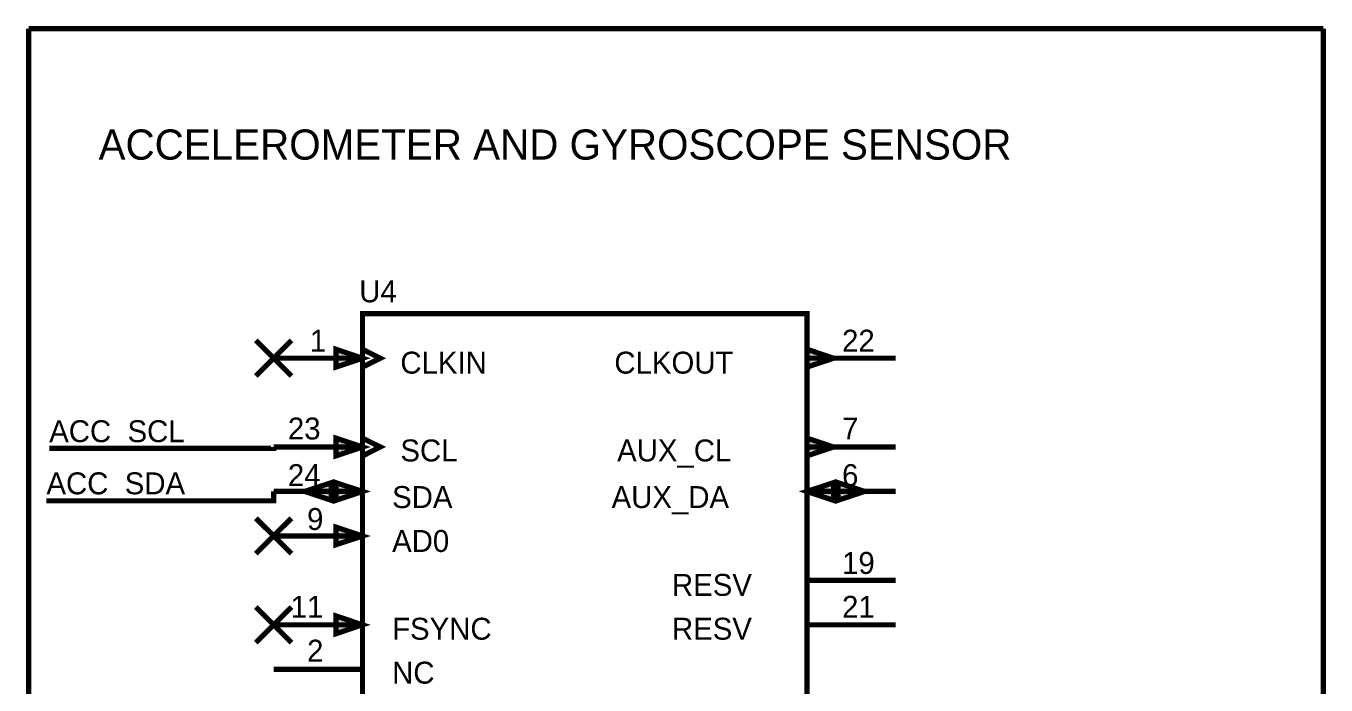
# Model space of a CAD drawing. Header units: inches. Extents: x 0 to 16.9, y 0 to 11.7.
# Drawn here: x 8.262 to 11.187, y 1.948 to 3.431 of the extents above; entities that cross this region are included whole.
import ezdxf

# ---------------------------------------------------------------- set-up
doc = ezdxf.new("R2010")
doc.units = ezdxf.units.IN
doc.header["$MEASUREMENT"] = 0
doc.layers.add('Sheet', color=255, linetype='Continuous')

msp = doc.modelspace()

# ---------------------------------------------------------------- linework, layer by layer
at = {"layer": 'Sheet'}
for points in [[(8.2677, 0.3542, 0.0118, 0.0118, 0), (8.2677, 3.4248, 0.0118, 0.0118, 0)], [(8.2677, 3.4248, 0.0118, 0.0118, 0), (11.1806, 3.4248, 0.0118, 0.0118, 0)], [(11.1806, 3.4248, 0.0118, 0.0118, 0), (11.1806, 0.3542, 0.0118, 0.0118, 0)], [(8.7789, 2.6431, 0.0118, 0.0118, 0), (8.8591, 2.7234, 0.0118, 0.0118, 0)], [(8.7789, 2.7234, 0.0118, 0.0118, 0), (8.8591, 2.6431, 0.0118, 0.0118, 0)], [(9.0188, 2.7033, 0.0118, 0.0118, 0), (9.0589, 2.6832, 0.0118, 0.0118, 0), (9.0188, 2.6632, 0.0118, 0.0118, 0)], [(9.0188, 2.6832, 0.0118, 0.0118, 0), (8.819, 2.6832, 0.0118, 0.0118, 0)], [(10.0187, 2.6832, 0.0118, 0.0118, 0), (10.2185, 2.6832, 0.0118, 0.0118, 0)], [(8.3144, 2.4803, 0.0118, 0.0118, 0), (8.819, 2.4803, 0.0118, 0.0118, 0), (8.819, 2.4834, 0.0118, 0.0118, 0)], [(9.0188, 2.4834, 0.0118, 0.0118, 0), (8.819, 2.4834, 0.0118, 0.0118, 0)], [(9.0188, 2.5034, 0.0118, 0.0118, 0), (9.0589, 2.4834, 0.0118, 0.0118, 0), (9.0188, 2.4633, 0.0118, 0.0118, 0)], [(10.0187, 2.4834, 0.0118, 0.0118, 0), (10.2185, 2.4834, 0.0118, 0.0118, 0)], [(8.819, 2.3834, 0.0118, 0.0118, 0), (8.819, 2.3622, 0.0118, 0.0118, 0), (8.3075, 2.3622, 0.0118, 0.0118, 0)], [(9.0188, 2.3834, 0.0118, 0.0118, 0), (8.819, 2.3834, 0.0118, 0.0118, 0)], [(10.0187, 2.3834, 0.0118, 0.0118, 0), (10.2185, 2.3834, 0.0118, 0.0118, 0)], [(8.7789, 2.2434, 0.0118, 0.0118, 0), (8.8591, 2.3232, 0.0118, 0.0118, 0)], [(8.7789, 2.3232, 0.0118, 0.0118, 0), (8.8591, 2.2434, 0.0118, 0.0118, 0)], [(9.0188, 2.2831, 0.0118, 0.0118, 0), (8.819, 2.2831, 0.0118, 0.0118, 0)], [(10.0187, 2.1832, 0.0118, 0.0118, 0), (10.2185, 2.1832, 0.0118, 0.0118, 0)], [(8.7789, 2.0431, 0.0118, 0.0118, 0), (8.8591, 2.1234, 0.0118, 0.0118, 0)], [(8.7789, 2.1234, 0.0118, 0.0118, 0), (8.8591, 2.0431, 0.0118, 0.0118, 0)], [(9.0188, 2.0832, 0.0118, 0.0118, 0), (8.819, 2.0832, 0.0118, 0.0118, 0)], [(10.0187, 2.0832, 0.0118, 0.0118, 0), (10.2185, 2.0832, 0.0118, 0.0118, 0)], [(9.0188, 1.9833, 0.0118, 0.0118, 0), (8.819, 1.9833, 0.0118, 0.0118, 0)]]:
    msp.add_lwpolyline(points, format="xyseb", dxfattribs=at)
for points in [[(9.0188, 2.7832, 0.0118, 0.0118, 0), (10.0187, 2.7832, 0.0118, 0.0118, 0), (10.0187, 0.9832, 0.0118, 0.0118, 0), (9.0188, 0.9832, 0.0118, 0.0118, 0), (9.0188, 2.7832, 0.0118, 0.0118, 0)], [(9.0188, 2.7832, 0.0039, 0.0039, 0), (9.0188, 0.9832, 0.0039, 0.0039, 0), (10.0187, 0.9832, 0.0039, 0.0039, 0), (10.0187, 2.7832, 0.0039, 0.0039, 0), (9.0188, 2.7832, 0.0039, 0.0039, 0), (9.0188, 2.7832, 0.0039, 0.0039, 0)], [(8.959, 2.7033, 0.0118, 0.0118, 0), (9.0188, 2.6832, 0.0118, 0.0118, 0), (8.959, 2.6632, 0.0118, 0.0118, 0), (8.959, 2.7033, 0.0118, 0.0118, 0)], [(8.959, 2.7033, 0.0039, 0.0039, 0), (9.0188, 2.6832, 0.0039, 0.0039, 0), (8.959, 2.6632, 0.0039, 0.0039, 0), (8.959, 2.7033, 0.0039, 0.0039, 0)], [(10.0785, 2.6832, 0.0118, 0.0118, 0), (10.0187, 2.7033, 0.0118, 0.0118, 0), (10.0187, 2.6632, 0.0118, 0.0118, 0), (10.0785, 2.6832, 0.0118, 0.0118, 0)], [(10.0785, 2.6832, 0.0039, 0.0039, 0), (10.0187, 2.7033, 0.0039, 0.0039, 0), (10.0187, 2.6632, 0.0039, 0.0039, 0), (10.0785, 2.6832, 0.0039, 0.0039, 0)], [(8.959, 2.5034, 0.0118, 0.0118, 0), (9.0188, 2.4834, 0.0118, 0.0118, 0), (8.959, 2.4633, 0.0118, 0.0118, 0), (8.959, 2.5034, 0.0118, 0.0118, 0)], [(8.959, 2.5034, 0.0039, 0.0039, 0), (9.0188, 2.4834, 0.0039, 0.0039, 0), (8.959, 2.4633, 0.0039, 0.0039, 0), (8.959, 2.5034, 0.0039, 0.0039, 0)], [(10.0785, 2.4834, 0.0118, 0.0118, 0), (10.0187, 2.5034, 0.0118, 0.0118, 0), (10.0187, 2.4633, 0.0118, 0.0118, 0), (10.0785, 2.4834, 0.0118, 0.0118, 0)], [(10.0785, 2.4834, 0.0039, 0.0039, 0), (10.0187, 2.5034, 0.0039, 0.0039, 0), (10.0187, 2.4633, 0.0039, 0.0039, 0), (10.0785, 2.4834, 0.0039, 0.0039, 0)], [(8.949, 2.4031, 0.0118, 0.0118, 0), (8.949, 2.3634, 0.0118, 0.0118, 0), (8.8888, 2.3834, 0.0118, 0.0118, 0), (8.949, 2.4031, 0.0118, 0.0118, 0)], [(8.949, 2.4031, 0.0039, 0.0039, 0), (8.949, 2.3634, 0.0039, 0.0039, 0), (8.8888, 2.3834, 0.0039, 0.0039, 0), (8.949, 2.4031, 0.0039, 0.0039, 0)], [(8.959, 2.4031, 0.0118, 0.0118, 0), (9.0188, 2.3834, 0.0118, 0.0118, 0), (8.959, 2.3634, 0.0118, 0.0118, 0), (8.959, 2.4031, 0.0118, 0.0118, 0)], [(8.959, 2.4031, 0.0039, 0.0039, 0), (9.0188, 2.3834, 0.0039, 0.0039, 0), (8.959, 2.3634, 0.0039, 0.0039, 0), (8.959, 2.4031, 0.0039, 0.0039, 0)], [(10.0785, 2.4031, 0.0118, 0.0118, 0), (10.0187, 2.3834, 0.0118, 0.0118, 0), (10.0785, 2.3634, 0.0118, 0.0118, 0), (10.0785, 2.4031, 0.0118, 0.0118, 0)], [(10.0785, 2.4031, 0.0039, 0.0039, 0), (10.0187, 2.3834, 0.0039, 0.0039, 0), (10.0785, 2.3634, 0.0039, 0.0039, 0), (10.0785, 2.4031, 0.0039, 0.0039, 0)], [(10.0885, 2.4031, 0.0118, 0.0118, 0), (10.0885, 2.3634, 0.0118, 0.0118, 0), (10.1487, 2.3834, 0.0118, 0.0118, 0), (10.0885, 2.4031, 0.0118, 0.0118, 0)], [(10.0885, 2.4031, 0.0039, 0.0039, 0), (10.0885, 2.3634, 0.0039, 0.0039, 0), (10.1487, 2.3834, 0.0039, 0.0039, 0), (10.0885, 2.4031, 0.0039, 0.0039, 0)], [(8.959, 2.3032, 0.0118, 0.0118, 0), (9.0188, 2.2831, 0.0118, 0.0118, 0), (8.959, 2.2634, 0.0118, 0.0118, 0), (8.959, 2.3032, 0.0118, 0.0118, 0)], [(8.959, 2.3032, 0.0039, 0.0039, 0), (9.0188, 2.2831, 0.0039, 0.0039, 0), (8.959, 2.2634, 0.0039, 0.0039, 0), (8.959, 2.3032, 0.0039, 0.0039, 0)], [(8.959, 2.1033, 0.0118, 0.0118, 0), (9.0188, 2.0832, 0.0118, 0.0118, 0), (8.959, 2.0632, 0.0118, 0.0118, 0), (8.959, 2.1033, 0.0118, 0.0118, 0)], [(8.959, 2.1033, 0.0039, 0.0039, 0), (9.0188, 2.0832, 0.0039, 0.0039, 0), (8.959, 2.0632, 0.0039, 0.0039, 0), (8.959, 2.1033, 0.0039, 0.0039, 0)]]:
    msp.add_lwpolyline(points, format="xyseb", close=True, dxfattribs=at)
for points in [[(8.957, 2.6608), (9.0251, 2.6835), (8.957, 2.7062)], [(10.017, 2.6608), (10.0851, 2.6835), (10.017, 2.7062)], [(8.957, 2.4608), (9.0251, 2.4835), (8.957, 2.5062)], [(10.017, 2.4608), (10.0851, 2.4835), (10.017, 2.5062)], [(8.9509, 2.4062), (8.8827, 2.3835), (8.9509, 2.3608)], [(8.957, 2.3608), (9.0251, 2.3835), (8.957, 2.4062)], [(10.0809, 2.4062), (10.0127, 2.3835), (10.0809, 2.3608)], [(10.087, 2.3608), (10.1551, 2.3835), (10.087, 2.4062)], [(8.957, 2.2608), (9.0251, 2.2835), (8.957, 2.3062)], [(8.957, 2.0608), (9.0251, 2.0835), (8.957, 2.1062)]]:
    msp.add_solid(points, dxfattribs=at)

# ---------------------------------------------------------------- texts
for s, height, p in [('ACCELEROMETER AND GYROSCOPE SENSOR', 0.06791, (8.4251, 3.13)), ('U4', 0.04939, (9.0115, 2.809)), ('1', 0.0494, (8.9004, 2.6979)), ('22', 0.04939, (10.0978, 2.6979)), ('CLKIN', 0.04939, (9.1041, 2.6485)), ('CLKOUT', 0.04939, (9.5855, 2.6485)), ('23', 0.04939, (8.851, 2.5003)), ('7', 0.0494, (10.0978, 2.5003)), ('ACC_SCL', 0.04939, (8.314, 2.4942)), ('SCL', 0.04939, (9.1041, 2.4509)), ('AUX_CL', 0.04939, (9.5917, 2.4509)), ('24', 0.04939, (8.851, 2.3954)), ('6', 0.0494, (10.0978, 2.3954)), ('ACC_SDA', 0.04939, (8.3078, 2.3769)), ('SDA', 0.04939, (9.0855, 2.346)), ('AUX_DA', 0.04939, (9.5793, 2.346)), ('9', 0.0494, (8.8942, 2.2966)), ('AD0', 0.04939, (9.0855, 2.2472)), ('19', 0.04939, (10.0978, 2.1978)), ('RESV', 0.04939, (9.7151, 2.1484)), ('11', 0.04939, (8.8572, 2.099)), ('21', 0.04939, (10.0978, 2.099)), ('FSYNC', 0.04939, (9.0855, 2.0497)), ('RESV', 0.04939, (9.7151, 2.0497)), ('2', 0.0494, (8.8942, 2.0003)), ('NC', 0.04939, (9.0855, 1.9509))]:
    msp.add_text(s, height=height, dxfattribs=at).set_placement(p)

doc.saveas('drawing.dxf')
